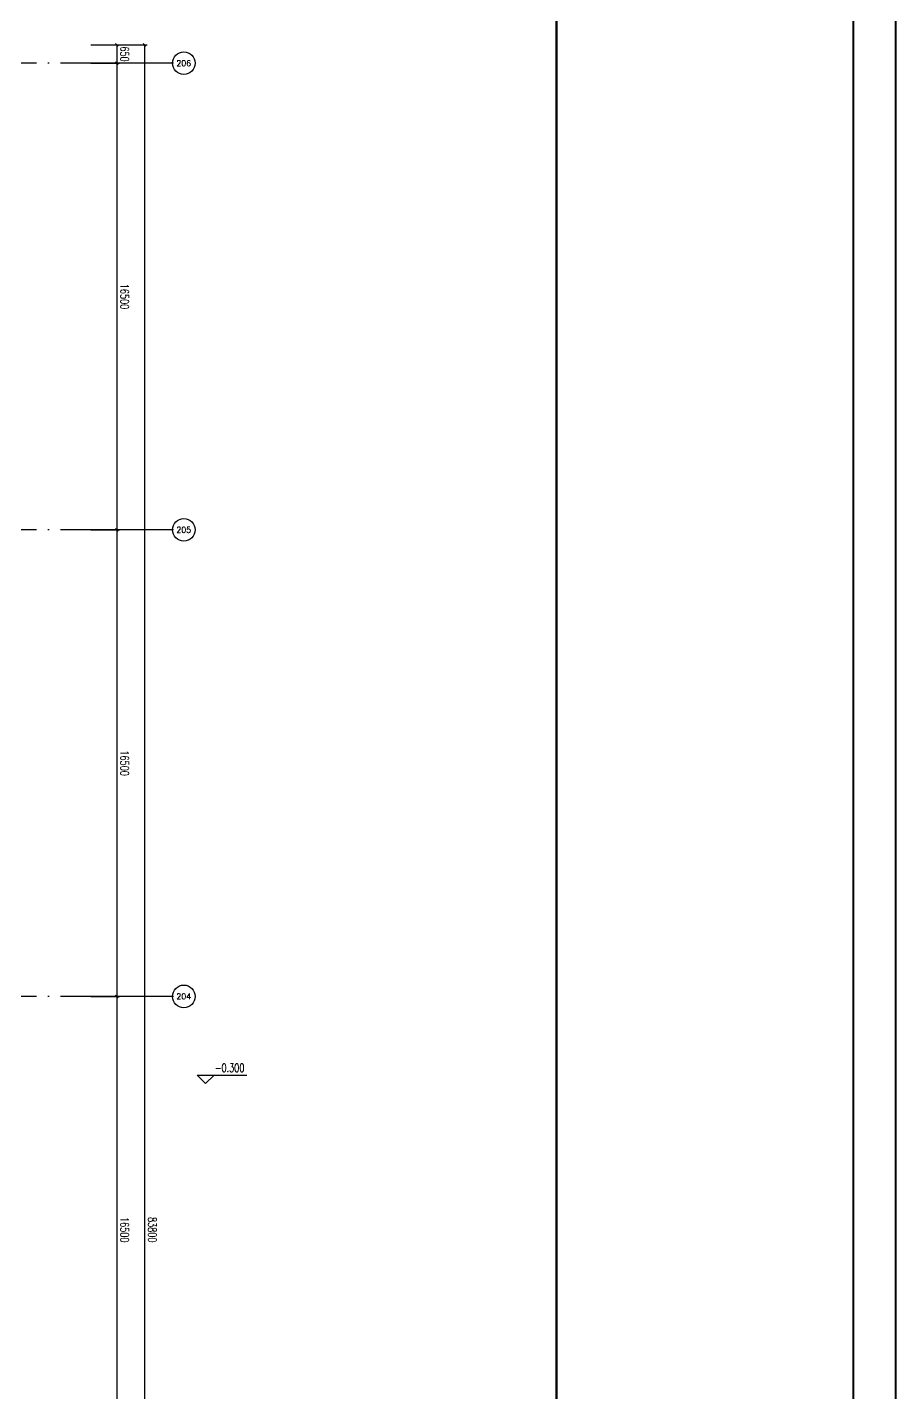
# Model space of a CAD drawing. Extents: x -1396510 to 1250330, y -1892470 to 1623980.
# Drawn here: x 154128 to 184893, y -763642 to -715360 of the extents above; entities that cross this region are included whole.
import ezdxf
from ezdxf.enums import TextEntityAlignment as Align

# ---------------------------------------------------------------- set-up
doc = ezdxf.new("R2010")
doc.units = 0
doc.header["$LTSCALE"] = 1000
doc.header["$MEASUREMENT"] = 0
doc.linetypes.add('DOTE', pattern=[2.42, 2, -0.2, 0.02, -0.2])
doc.layers.get('Defpoints').update_dxf_attribs({"color": 210})
for name, color, linetype in [('0-cxFrame', 155, 'Continuous'), ('A-AXIS-D', 1, 'Continuous'), ('A-AXIS-DOTE', 14, 'DOTE'), ('建-标高', 3, 'Continuous')]:
    doc.layers.add(name, color=color, linetype=linetype)
doc.layers.add('0-cxText', color=131, linetype='Continuous', lineweight=25)
doc.layers.add('A-云线2', color=3, linetype='Continuous', plot=False)
doc.styles.add('_TCH_AXIS', font='COMPLEX', dxfattribs={"bigfont": 'GBCBIG'})
doc.styles.add('_TCH_DIM_T3', font='SIMPLEX', dxfattribs={"width": 0.705882, "bigfont": 'GBCBIG'})
doc.styles.add('A-DIM_T3', font='SIMPLEX', dxfattribs={"width": 0.705882, "bigfont": 'GBCBIG'})
doc.styles.add('A-STANDARD', font='SIMPLEX', dxfattribs={"bigfont": 'GBCBIG'})
doc.styles.add('cx_tuming', font='simhei.ttf')
doc.styles.add('cx_tuqian1', font='')
doc.styles.add('黑体', font='simhei.ttf', dxfattribs={"height": 12})
doc.styles.get('cx_tuqian1').set_extended_font_data('SimSun')
doc.dimstyles.new('_TCH_ARCH&&100', dxfattribs={"dimtxt": 297.5, "dimasz": 100, "dimexe": 100, "dimexo": 100, "dimgap": 126.25, "dimtad": 1, "dimdec": 0, "dimzin": 0, "dimdsep": 46, "dimtxsty": '_TCH_DIM_T3', "dimblk": 'ARCHTICK', "dimcen": 0.09, "dimclrt": 7, "dimazin": 2, "dimtfac": 1, "dimtdec": 0, "dimtix": 1, "dimtmove": 2, "dimatfit": 3, "dimfxl": 0, "dimtolj": 1, "dimtzin": 0, "dimarcsym": 0})
doc.dimstyles.new('A-DIM&&100', dxfattribs={"dimtxt": 297.5, "dimasz": 100, "dimexe": 100, "dimexo": 100, "dimgap": 126.25, "dimtad": 1, "dimdec": 0, "dimzin": 0, "dimdsep": 46, "dimtxsty": 'A-DIM_T3', "dimblk": 'ARCHTICK', "dimcen": 0.09, "dimclrt": 7, "dimazin": 2, "dimtfac": 1, "dimtdec": 0, "dimtix": 1, "dimtmove": 2, "dimatfit": 3, "dimfxl": 0, "dimtolj": 1, "dimtzin": 0, "dimarcsym": 0})

# ---------------------------------------------------------------- blocks, each defined once
blk = doc.blocks.new('_ArchTick')
at = {"color": 0, "linetype": 'ByBlock', "const_width": 0.4}
blk.add_lwpolyline([(-0.5, -0.5), (0.5, 0.5)], dxfattribs=at)
blk = doc.blocks.new('*D551')
at = {"layer": 'A-AXIS-D', "color": 0, "lineweight": -2, "transparency": 16777216}
for p, q in [((160194, 650), (161210, 650)), ((161110, 650), (161110, 0)), ((160194, 0), (161210, 0))]:
    blk.add_line(p, q, dxfattribs=at)
at = {"layer": 'Defpoints', "color": 0, "transparency": 16777216}
for p in [(160094, 650), (160094, 0), (161110, 0)]:
    blk.add_point(p, dxfattribs=at)
at = {"layer": 'A-AXIS-D', "color": 0, "lineweight": -2, "transparency": 16777216, "xscale": 100, "yscale": 100, "zscale": 100}
for p, rotation in [((161110, 650), 90), ((161110, 0), 270)]:
    blk.add_blockref('_ArchTick', p, dxfattribs=dict(at, rotation=rotation))
at = {"layer": 'A-AXIS-D', "color": 7, "transparency": 16777216, "insert": (161385, 325), "char_height": 297.5, "attachment_point": 5, "rotation": 270, "style": 'A-DIM_T3'}
blk.add_mtext('\\A1;650', dxfattribs=at)
blk = doc.blocks.new('*D552')
at = {"layer": 'A-AXIS-D', "color": 0, "lineweight": -2, "transparency": 16777216}
for p, q in [((160194, 0), (161210, 0)), ((161110, 0), (161110, -16500)), ((160194, -16500), (161210, -16500))]:
    blk.add_line(p, q, dxfattribs=at)
at = {"layer": 'Defpoints', "color": 0, "transparency": 16777216}
for p in [(160094, 0), (160094, -16500), (161110, -16500)]:
    blk.add_point(p, dxfattribs=at)
at = {"layer": 'A-AXIS-D', "color": 0, "lineweight": -2, "transparency": 16777216, "xscale": 100, "yscale": 100, "zscale": 100}
for p, rotation in [((161110, 0), 90), ((161110, -16500), 270)]:
    blk.add_blockref('_ArchTick', p, dxfattribs=dict(at, rotation=rotation))
at = {"layer": 'A-AXIS-D', "color": 7, "transparency": 16777216, "insert": (161385, -8250), "char_height": 297.5, "attachment_point": 5, "rotation": 270, "style": 'A-DIM_T3'}
blk.add_mtext('\\A1;16500', dxfattribs=at)
blk = doc.blocks.new('*D553')
at = {"layer": 'A-AXIS-D', "color": 0, "lineweight": -2, "transparency": 16777216}
for p, q in [((160194, -16500), (161210, -16500)), ((161110, -16500), (161110, -33000)), ((160194, -33000), (161210, -33000))]:
    blk.add_line(p, q, dxfattribs=at)
at = {"layer": 'Defpoints', "color": 0, "transparency": 16777216}
for p in [(160094, -16500), (160094, -33000), (161110, -33000)]:
    blk.add_point(p, dxfattribs=at)
at = {"layer": 'A-AXIS-D', "color": 0, "lineweight": -2, "transparency": 16777216, "xscale": 100, "yscale": 100, "zscale": 100}
for p, rotation in [((161110, -16500), 90), ((161110, -33000), 270)]:
    blk.add_blockref('_ArchTick', p, dxfattribs=dict(at, rotation=rotation))
at = {"layer": 'A-AXIS-D', "color": 7, "transparency": 16777216, "insert": (161385, -24750), "char_height": 297.5, "attachment_point": 5, "rotation": 270, "style": 'A-DIM_T3'}
blk.add_mtext('\\A1;16500', dxfattribs=at)
blk = doc.blocks.new('*D554')
at = {"layer": 'A-AXIS-D', "color": 0, "lineweight": -2, "transparency": 16777216}
for p, q in [((160194, -33000), (161210, -33000)), ((161110, -33000), (161110, -49500)), ((160194, -49500), (161210, -49500))]:
    blk.add_line(p, q, dxfattribs=at)
at = {"layer": 'Defpoints', "color": 0, "transparency": 16777216}
for p in [(160094, -33000), (160094, -49500), (161110, -49500)]:
    blk.add_point(p, dxfattribs=at)
at = {"layer": 'A-AXIS-D', "color": 0, "lineweight": -2, "transparency": 16777216, "xscale": 100, "yscale": 100, "zscale": 100}
for p, rotation in [((161110, -33000), 90), ((161110, -49500), 270)]:
    blk.add_blockref('_ArchTick', p, dxfattribs=dict(at, rotation=rotation))
at = {"layer": 'A-AXIS-D', "color": 7, "transparency": 16777216, "insert": (161385, -41250), "char_height": 297.5, "attachment_point": 5, "rotation": 270, "style": 'A-DIM_T3'}
blk.add_mtext('\\A1;16500', dxfattribs=at)
blk = doc.blocks.new('*D5786')
at = {"layer": 'A-AXIS-D', "color": 0, "lineweight": -2, "transparency": 16777216}
for p, q in [((160294, 650), (162190, 650)), ((162090, 650), (162090, -83150)), ((160294, -83150), (162190, -83150))]:
    blk.add_line(p, q, dxfattribs=at)
at = {"layer": 'Defpoints', "color": 0, "transparency": 16777216}
for p in [(160194, 650), (160194, -83150), (162090, -83150)]:
    blk.add_point(p, dxfattribs=at)
at = {"layer": 'A-AXIS-D', "color": 0, "lineweight": -2, "transparency": 16777216, "xscale": 100, "yscale": 100, "zscale": 100}
for p, rotation in [((162090, 650), 90), ((162090, -83150), 270)]:
    blk.add_blockref('_ArchTick', p, dxfattribs=dict(at, rotation=rotation))
at = {"layer": 'A-AXIS-D', "color": 7, "transparency": 16777216, "insert": (162365, -41250), "char_height": 297.5, "attachment_point": 5, "rotation": 270, "style": '_TCH_DIM_T3'}
blk.add_mtext('\\A1;83800', dxfattribs=at)
blk = doc.blocks.new('zjcx_T0(Dragon)')
at = {"layer": '0-cxFrame', "const_width": 50}
blk.add_lwpolyline([(0, 82100), (-7000, 82100), (-7000, 0), (0, 0)], close=True, dxfattribs=at)
blk = doc.blocks.new('TK22.A0+1 L(Dragon)')
at = {"layer": '0-cxFrame', "color": 7, "const_width": 0.5}
blk.add_lwpolyline([(0, 0), (-1485, 0), (-1485, 841), (0, 841)], close=True, dxfattribs=at)
at = {"layer": '0-cxFrame', "const_width": 0.5}
for points in [[(-80, 10), (-1465, 10), (-1465, 831), (-80, 831)], [(-10, 10), (-80, 10), (-80, 831), (-10, 831)]]:
    blk.add_lwpolyline(points, close=True, dxfattribs=at)
at = {"layer": '0-cxFrame', "xscale": 0.01, "yscale": 0.01, "zscale": 0.01}
blk.add_blockref('zjcx_T0(Dragon)', (-10, 10), dxfattribs=at)
at = {"style": '黑体', "flags": 4}
blk.add_attdef('图幅', text='', height=3.3, dxfattribs=at).set_placement((-40, 3), align=Align.RIGHT)
at = {"layer": '0-cxText', "flags": 4}
for tag, height, style, p in [('建设单位', 3.5, 'cx_tuming', (-45, 240)), ('项目名称', 3.5, 'cx_tuming', (-45, 210)), ('子项名称', 3.5, 'cx_tuming', (-45, 180)), ('工程编号', 3.3, 'cx_tuqian1', (-35, 165)), ('图名1', 3.5, 'cx_tuming', (-45, 87)), ('图名2', 3.5, 'cx_tuming', (-45, 79)), ('图名3', 3.5, 'cx_tuming', (-45, 71)), ('出图日期', 3.3, 'cx_tuqian1', (-39, 60)), ('专业', 3.3, 'cx_tuqian1', (-55, 52)), ('图号', 3.3, 'cx_tuqian1', (-55, 44)), ('版次', 3.3, 'cx_tuqian1', (-20, 44))]:
    blk.add_attdef(tag, text='', height=height, dxfattribs=dict(at, style=style)).set_placement(p, align=Align.MIDDLE)
at = {"layer": 'Defpoints', "color": 6, "flags": 4}
for tag, height, style, p in [('tufu', 3.3, '黑体', (-12, 12)), ('dwfname', 4, 'cx_tuqian1', (-80, 3))]:
    blk.add_attdef(tag, text='', height=height, dxfattribs=dict(at, style=style)).set_placement(p, align=Align.RIGHT)
blk = doc.blocks.new('世赫2#厂房一层0821')
at = {"layer": 'A-AXIS-D'}
for centre in [(163479.3, 1.1), (163479.3, -16498.9), (163479.3, -32998.9)]:
    blk.add_circle(centre, 400, dxfattribs=at)
at = {"layer": 'A-AXIS-DOTE', "color": 8, "ltscale": 2}
for p, q in [((163114.2, 0), (-11095.8, 0)), ((163114.2, -16500), (-11095.8, -16500)), ((163114.2, -33000), (-11095.8, -33000))]:
    blk.add_line(p, q, dxfattribs=at)
at = {"layer": '建-标高', "color": 8}
for p, q in [((164251.2, -36079), (163951.2, -35779)), ((163951.2, -35779), (165711.2, -35779)), ((164251.2, -36079), (164551.2, -35779))]:
    blk.add_line(p, q, dxfattribs=at)
at = {"layer": 'A-AXIS-D', "color": 7, "style": '_TCH_AXIS'}
for s, height, p, p2 in [('206', 202.97, (163218.3, -100.4), (163740.2, -100.4)), ('205', 202.97, (163218.3, -16600.4), (163740.2, -16600.4)), ('204', 196.63, (163217.1, -33097.2), (163741.5, -33097.2))]:
    blk.add_text(s, height=height, dxfattribs=at).set_placement(p, p2, align=Align.FIT)
at = {"layer": '建-标高', "color": 7, "style": 'A-STANDARD', "width": 0.705882}
blk.add_text('-0.300', height=297.5, dxfattribs=at).set_placement((164581.2, -35674))
at = {"layer": 'A-AXIS-D'}
for base, p1, p2, picture, middle in [((161110, 0), (160094.2, 650), (160094.2, 0), '*D551', (161385, 325)), ((161110, -16500), (160094.2, 0), (160094.2, -16500), '*D552', (161385, -8250)), ((161110, -33000), (160094.2, -16500), (160094.2, -33000), '*D553', (161385, -24750)), ((161110, -49500), (160094.2, -33000), (160094.2, -49500), '*D554', (161385, -41250))]:
    dim = blk.add_linear_dim(base=base, p1=p1, p2=p2, angle=270, dimstyle='A-DIM&&100', override={"dimgap": 0}, dxfattribs=at)
    dim.commit()
    dim.dimension.update_dxf_attribs({"geometry": picture, "text_midpoint": middle, "dimtype": 129, "text_rotation": 270})
dim = blk.add_linear_dim(base=(162089.7, -83150), p1=(160194.2, 650), p2=(160194.2, -83150), angle=270, dimstyle='_TCH_ARCH&&100', dxfattribs=at)
dim.commit()
dim.dimension.update_dxf_attribs({"geometry": '*D5786', "text_midpoint": (162364.7, -41250), "dimtype": 161, "text_rotation": 270})

msp = doc.modelspace()

# ---------------------------------------------------------------- block references
at = {"layer": '0-cxFrame', "xscale": 150, "yscale": 150, "zscale": 150}
msp.add_blockref('TK22.A0+1 L(Dragon)', (184855, -816580), dxfattribs=at)
at = {"layer": 'A-云线2'}
msp.add_blockref('世赫2#厂房一层0821', (-3814.2, -716630), dxfattribs=at)

doc.saveas('drawing.dxf')
